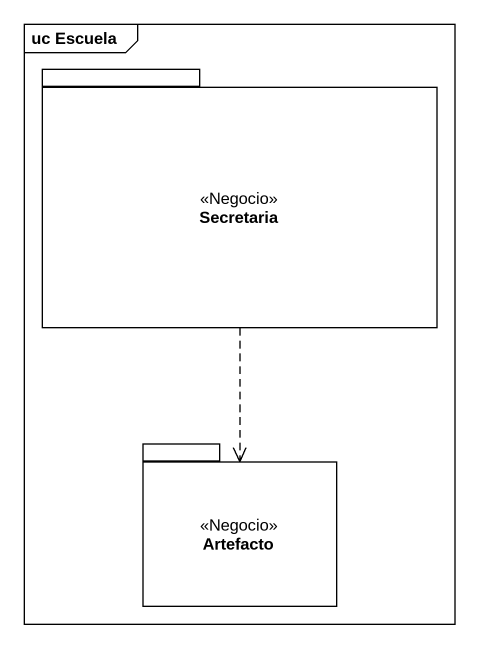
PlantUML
@startuml
mainframe uc Escuela
package Secretaria <<Negocio>> {
}
package Artefacto <<Negocio>> {
}
Secretaria ..> Artefacto
@enduml
